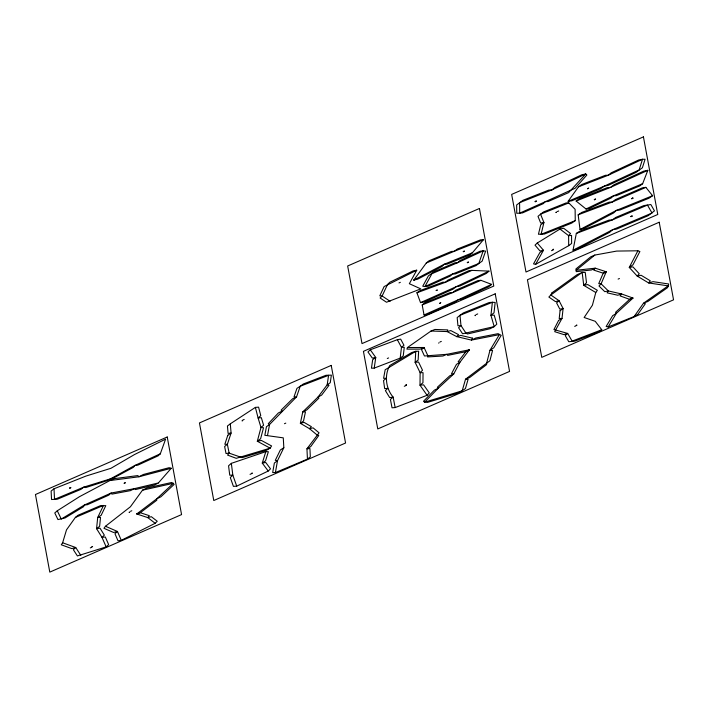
<?xml version="1.0" encoding="UTF-8"?>
<svg xmlns="http://www.w3.org/2000/svg" width="709" height="709" viewBox="0 0 709 709"><rect width="100%" height="100%" fill="white"/><g stroke="black" fill="none" stroke-linecap="round" stroke-linejoin="round"><path stroke-width="1.06" d="M374.219 368.104L400.186 358.142L401.471 347.383L397.341 339.7L370.275 349.794L367.944 351.956L372.34 358.107L375.761 357.478L374.219 368.104L371.445 368.201L372.677 359.693L375.761 357.478L370.275 349.794M275.402 472.566L277.511 460.682L283.83 447.742L283.281 437.852L264.82 435.299L266.46 426.676L269.588 424.461L296.557 396.863L300.226 386.237L303.31 383.994L325.998 375.283L331.369 375.132L330.252 382.718L327.186 384.827L317.995 397.058L302.787 411.885L300.35 423.308L309.514 428.688L316.994 434.909L318.749 435.512L310.702 446.608L306.944 448.779L307.44 459.113L275.402 472.566L272.681 472.522L274.374 463.012L277.511 460.682L275.278 460.354L280.33 450.002L283.83 447.742M267.541 435.246L269.588 424.461L268.277 423.681L278.362 412.957L282.191 411.052L281.136 410.112L292.631 398.768L296.557 396.863L294.022 396.863L296.956 388.355L300.226 386.237L328.577 375.336L327.186 384.827L329.003 385.297L321.656 395.081L317.995 397.058L318.953 398.077L306.784 409.944L302.787 411.885L305.464 411.902L303.514 421.04L300.35 423.308L304.028 422.351L311.366 426.65L309.514 428.688L313.086 427.855L319.068 432.827L306.944 448.779L309.93 448.575L310.32 456.853L307.44 459.113M573.032 250.224L576.32 233.438L580.237 230.912L609.013 220.109L612.292 219.932L647.477 205.087L650.827 204.511L654.46 210.865L648.159 215.713L616.688 229.042L612.682 229.689L573.032 250.224L577.817 248.841L609.527 232.41L612.682 229.689L652.023 213.028L647.477 205.087L643.896 205.557L615.749 217.433L612.292 219.932L576.32 233.438M595.79 292.516L583.729 285.337L586.503 282.785L585.253 272.46L582.16 272.424L583.729 285.337L587.708 284.557L597.35 290.3L595.79 292.516L592.405 305.251L584.136 317.49L595.232 321.301L601.773 329.738L598.547 332.025L574.831 341.126L568.778 341.72L565.224 335.57L567.679 333.425L572.119 341.118L601.773 329.738M62.631 542.766L75.739 547.525L71.76 548.589L61.275 544.787L62.631 542.766L66.504 529.853L75.376 517.437L78.079 515.23L100.589 505.606L105.801 505.641L101.157 515.31L97.7 517.49L96.566 528.675L101.999 537.387L106.164 546.905L77.405 555.936L73.355 549.688L75.739 547.525L80.799 555.333M265.813 451.651L262.268 463.083L268.232 471.033L270.51 468.835L265.742 462.481L262.268 463.083L265.529 460.868L268.365 451.722L265.813 451.651L231.347 463.349L228.564 465.786L229.743 475.198L232.827 475.119L236.717 486.152L268.232 471.033M407.453 347.543L406.904 349.147L420.189 349.112L424.071 347.499L427.722 355.431L427.571 356.919L442.912 356.024L446.9 354.314L469.455 349.767L459.919 362.264L453.742 373.962L438.233 388.257L424.647 402.171L423.477 401.303L434.342 390.172L438.233 388.257L437.382 387.22L449.79 375.788L453.742 373.962L451.509 373.732L456.445 364.373L459.919 362.264L458.147 361.758L465.769 351.761L469.455 349.767L465.689 351.744L447.654 355.377L446.9 354.314L424.452 355.989L421.527 349.643L424.071 347.499L407.453 347.543L431.045 331.006L434.945 329.455L447.778 329.915L447.078 331.573L431.045 331.006M160.314 453.795L165.596 439.155L134.515 454.54L110.967 468.286L85.922 476.085L54.008 488.776L51.119 491.062L51.544 499.526L57.482 499.163L80.915 489.37L83.822 487.11L114.06 477.742L133.398 467.346L134.861 465.45L160.314 453.795L158.125 455.852L137.759 465.184L134.861 465.45L107.272 480.631L85.771 487.562L83.822 487.11L54.522 499.349L54.008 488.776M129.348 511.978L129.135 512.545L129.72 512.288M242.31 420.393L242.097 420.96L242.673 420.659M642.646 183.693L647.831 170.311L643.737 171.135L613.87 184.819L610.484 187.424L576.116 201.019L586.024 209.004L589.294 208.49L611.229 197.953L613.436 195.826L642.646 183.693L639.731 185.944L616.36 195.657L613.436 195.826L586.024 209.004M92.081 546.488L91.851 546.949L92.587 546.63M637.887 250.791L629.264 267.426L637.205 276.076L648.638 282.953L668.188 285.869L668.711 283.99L653.069 281.659L648.638 282.953L650.259 280.773L641.113 275.269L637.205 276.076L639.27 273.789L632.915 266.868L629.264 267.426L632.977 264.82L639.881 251.509L637.887 250.791L616.679 251.075L594.816 255.072L590.757 256.818L575.903 268.977L576.24 271.653L591.466 269.969L595.268 268.179L606.239 271.777L601.108 283.839L598.99 285.984L604.786 291.674L608.357 290.947L621.633 293.969L633.004 298.055L616.289 313.44L612.656 315.673L606.142 326.486L608.145 326.955L634.165 316.498L637.861 314.371L645.358 303.709L643.533 303.168L634.165 316.498M416.741 270.218L409.341 283.715L420.791 288.873L386.502 302.238L380.13 298.01L382.124 295.999L387.557 284.406L389.906 282.2L413.25 270.856L416.741 270.218L384.145 286.542L379.794 295.813L382.124 295.999L390.083 301.29M535.579 264.386L543.466 250.268L537.262 243.01L535.02 245.154L539.983 250.959L543.466 250.268L539.841 252.59L533.531 263.89L535.579 264.386L568.689 245.668L571.614 243.453L571.56 235.441L568.618 235.654L559.977 229.051L537.262 243.01M608.145 326.955L616.289 313.44L615.563 312.297L628.936 299.987L633.004 298.055L629.202 299.189L620.1 295.919L621.633 293.969L617.743 295.236L607.117 292.826L608.357 290.947L601.108 283.839L598.733 283.644L602.836 273.993L606.239 271.777L602.499 272.965L593.725 270.085L595.268 268.179L576.24 270.271L594.816 255.072M568.113 201.303L578.509 186.822L581.69 184.535L605.442 175.291L608.198 175.265L642.514 159.259L645.084 159.259L642.381 167.785L636.07 172.402L608.198 185.377L604.298 186.139L568.113 201.303L571.764 200.824L600.718 188.683L604.298 186.139L639.137 169.921L642.514 159.259L638.667 160.004L611.211 172.81L608.198 175.265L578.509 186.822M142.491 490.185L173.324 483.325L171.631 482.51L146.958 487.996L142.491 490.185L130.403 506.784L105.464 526.264L103.957 528.311L113.564 532.468L117.464 531.466L121.292 540.338L155.174 523.286L157.247 521.257L151.336 516.701L147.782 517.597L136.731 513.963L156.76 498.808L173.324 483.325L174.086 484.46L160.837 496.841L156.76 498.808L156.786 500.235L140.763 512.359L136.731 513.963L140.488 512.775L149.324 515.682L147.782 517.597L155.174 523.286M413.755 280.126L426.313 262.977L429.069 260.77L451.376 251.456L454.185 251.323L483.352 239.819L472.38 252.794L469.491 255.018L446.918 264.2L444.162 264.271L413.755 280.126L417.636 279.195L441.964 266.513L444.162 264.271L472.38 252.794M158.399 482.944L171.241 468.277L169.159 467.692L143.298 474.498L138.92 476.785L109.895 480.551L79.426 496.717L57.287 510.781L54.779 512.962L57.961 519.573L64.98 517.987L83.52 506.722L84.442 504.976L111.145 493.03L134.356 488.661L158.399 482.944L154.686 484.991L135.454 489.564L134.356 488.661L130.456 490.637L111.889 494.129L111.145 493.03L108.743 495.157L87.384 504.711L84.442 504.976L61.266 519.05L57.287 510.781M427.093 395.294L429.264 392.892L423.601 384.836L420.012 385.217L420.118 372.65L415.137 362.361L415.766 351.309L418.638 351.221L418.133 360.057L415.137 362.361L418.54 362.033L422.529 370.266L420.118 372.65L423.043 372.695L422.954 382.754L420.012 385.217L427.093 395.294L395.161 407.569L392.033 407.808L390.411 399.424L393.132 397.093C385.802 388.559 384.216 375.283 389.737 365.534L411.716 352.533L415.766 351.309L385.173 369.761L383.587 378.322L386.308 378.252L383.525 380.529L384.668 388.621L387.743 388.364L385.395 390.615L389.702 397.598L393.132 397.093L395.161 407.569M252.129 472.992L251.642 473.506L252.227 473.257M556.069 212.585L556.556 212.062L555.962 212.319M576.754 325.014L576.266 325.537L576.86 325.28M106.164 546.905L108.654 544.609L105.322 536.997L101.999 537.387L104.347 535.135L100.004 528.161L96.566 528.675L99.615 526.379L100.518 517.437L97.7 517.49L103.514 505.402L75.376 517.437M489.006 271.122L486.214 273.506L459.981 285.975L456.206 286.702L420.526 302.619L416.927 292.79L420.162 290.539L442.921 282.173L445.385 282.324L471.919 270.377L489.006 271.122L456.206 286.702L452.9 289.228L424.354 301.963L420.526 302.619M70.218 488.014L69.721 488.217M124.678 482.98L125.218 482.732M125.263 482.864L124.022 483.281M467.887 262.268L468.427 262.02M436.664 290.247L437.214 289.999M437.223 290.158L436.026 290.557M440.316 303.106L439.802 303.337M491.629 284.38L488.661 286.799L461.931 299.118L458.209 299.783L424.035 314.964L422.201 304.905L425.356 302.583L449.869 292.693L452.838 292.533L480.959 280.33L491.629 284.38L458.209 299.783L455.036 302.238L427.695 314.388L424.035 314.964M553.543 249.603L553.091 249.825M475.039 315.292L475.535 315.035M406.328 385.217L405.867 385.439M440.803 302.583L439.66 303.31M588.692 188.089L587.504 188.629M631.781 198.821L633.004 198.254M630.815 216.396L632.074 216.023M630.868 216.688L632.127 216.316L632.038 215.828M230.301 423.831L227.447 426.003L228.076 433.394L231.09 433.066L230.301 423.831L255.382 407.391L258.581 407.152L260.77 415.669L258.12 418.026L260.974 427.492L257.323 441.246L270.129 448.159L271.591 445.961L261.355 440.431L257.323 441.246L260.602 438.765L263.526 427.766L260.974 427.492L263.606 425.232L261.329 417.663L258.12 418.026L255.382 407.391M400.186 358.142L403.244 355.891L404.272 347.295L401.471 347.383L403.953 345.248L400.656 339.106L397.341 339.7M575.247 220.65L571.711 223.105L544.379 234.05L538.441 234.262L540.728 224.815L543.927 222.529L540.559 214.18L543.511 211.956L566.074 202.951L568.76 202.925L575.114 209.306L575.247 220.65L541.082 234.324L543.927 222.529L540.683 223.025L537.989 216.342L540.559 214.18L568.76 202.925M652.59 195.711L648.895 198.254L619.941 210.006L616.387 210.396L580.024 229.494L578.154 214.809L581.894 212.363L609.155 202.154L612.23 202.056L645.864 187.362L652.59 195.711L616.387 210.396L613.622 212.948L584.526 228.218L580.024 229.494M576.116 201.019L579.705 198.547L607.205 187.672L610.484 187.424L647.831 170.311M595.569 199.273L594.39 199.787L595.551 199.194M535.091 201.471L536.101 200.922M535.144 201.737L535.729 201.48M587.539 188.824L588.55 188.275M464.28 251.021L463.269 251.571M464.315 251.216L463.305 251.766M557.407 211.539L558.719 210.963M398.999 282.909L400.319 282.333M594.275 199.583L595.285 199.043M468.587 262.241L467.222 262.525M632.375 198.236L632.96 197.979M553.011 249.391L553.49 249.205M551.505 250.676L552.825 250.1M69.562 487.996L70.572 487.455M476.386 314.504L477.706 313.927M475.615 315.47L475.154 315.656M242.868 419.994L244.188 419.418M387.274 358.506L388.594 357.93M439.988 341.977L441.308 341.401M284.477 423.707L285.798 423.131M618.124 279.089L619.444 278.522M406.372 384.748L405.787 385.005L406.31 385.014M404.29 386.29L405.601 385.714M130.491 511.322L131.812 510.746M574.689 326.379L576 325.812M250.055 474.356L251.376 473.78M90.291 547.897L91.603 547.321M426.313 262.977L454.185 251.323L457.27 249.063L480.596 239.855L483.352 239.819M109.895 480.551L114.628 478.602L137.847 475.588L138.92 476.785L171.241 468.277M422.201 304.905L452.838 292.533L455.497 290.336L477.99 280.569L480.959 280.33M578.154 214.809L612.23 202.056L615.412 199.619L642.319 187.858L645.864 187.362M416.927 292.79L445.385 282.324L447.751 280.206L468.977 270.652L471.919 270.377M536.447 201.09L535.455 201.684M631.657 198.635L632.65 198.041M439.066 342.775L438.614 343.103M559.977 229.051L563.655 228.245L570.559 233.527L568.618 235.654L568.689 245.668M121.292 540.338L118.004 540.799L114.938 533.691L117.464 531.466L105.464 526.264M467.586 262.791L467.825 262.374M236.717 486.152L233.412 486.374L230.292 477.547L232.827 475.119L231.347 463.349M70.927 487.668L70.333 487.872M486.64 363.141L486.578 364.648L469.677 377.516L465.521 379.218L462.188 390.819L457.553 393.309L427.518 402.402L424.647 402.171L462.188 390.819L465.432 388.567L468.1 379.288L465.521 379.218L489.892 360.748L492.569 350.441L489.981 350.264L486.64 363.141M560.066 310.693L559.197 318.571L562.015 318.385L563.106 308.539L559.073 300.713L550.831 294.997L548.863 297.044L555.457 301.617L559.073 300.713L556.574 302.849L559.809 309.115L563.106 308.539L560.066 310.693M492.392 302.309L490.929 315.301L494.208 326.61L490.043 328.754L467.461 333.983L465.973 333.15L460.974 325.573L460.008 315.31L463.349 312.917L489.254 302.513L492.392 302.309L495.174 302.433L494.005 312.829L490.929 315.301L494.182 315.124L496.805 324.173L494.208 326.61L462.587 333.779L458.581 327.718L460.974 325.573L457.943 325.794L457.172 317.588L460.008 315.31L492.392 302.309M227.811 435.255L224.833 444.259L227.367 444.321L231.09 433.066L227.811 435.255M483.175 250.88L478.805 263.473L476.067 265.609L455.151 273.993L452.643 273.949L424.895 286.569L422.75 286.206L428.378 275.89L434.404 271.574L455.054 262.755L457.73 262.658L483.175 250.88L485.638 251.083L482.147 261.16L478.805 263.473L452.643 273.949L450.197 276.111L427.997 286.214L424.895 286.569L431.932 273.683L457.73 262.658L459.884 260.611L480.232 251.181L483.175 250.88M668.188 285.869L667.559 287.65L647.831 301.493L643.533 303.168L668.188 285.869M558.577 320.468L553.924 329.57L567.679 333.425L563.894 334.613L554.704 331.67L562.015 318.385L558.577 320.468M552.054 292.737L550.831 294.997L582.16 272.424L577.117 274.675L552.054 292.737M472.531 338.166L471.432 340.09L456.738 336.624L447.078 331.573L450.782 330.571L458.51 334.613L456.738 336.624L460.779 335.401L472.531 338.166M499.331 334.657L489.981 350.264L493.739 347.818L501.219 335.33L498.081 333.664L475.757 338.016L471.432 340.09L499.331 334.657M229.14 453.131L227.554 455.081L236.239 458.315L270.129 448.159L266.212 450.428L242.115 457.651L229.14 453.131L226.029 453.538L224.62 446.493L227.367 444.321L229.14 453.131M585.714 173.989L568.645 192.626L548.128 201.516L545.407 201.648L519.697 213.134L516.746 213.303L516.657 204.945L522.976 200.284L548.863 190.056L551.939 189.897L585.714 173.989L586.866 175.026L575.141 188.257L545.407 201.648L543.103 203.731L522.524 212.913L519.697 213.134L519.582 202.677L551.939 189.897L554.855 187.46L581.876 174.742L585.714 173.989M479.444 208.473L347.658 265.99L362.007 343.59L493.783 286.064L479.444 208.473M643.435 136.881L511.659 194.408L525.998 272.008L657.775 214.481L643.435 136.881M167.227 436.992L35.45 494.519L49.79 572.119L181.566 514.592L167.227 436.992M331.227 365.41L199.442 422.936L213.781 500.527L345.567 443.01L331.227 365.41M495.219 293.827L363.433 351.345L377.773 428.945L509.558 371.419L495.219 293.827M659.21 222.236L527.434 279.763L541.773 357.363L673.55 299.836L659.21 222.236"/></g></svg>
